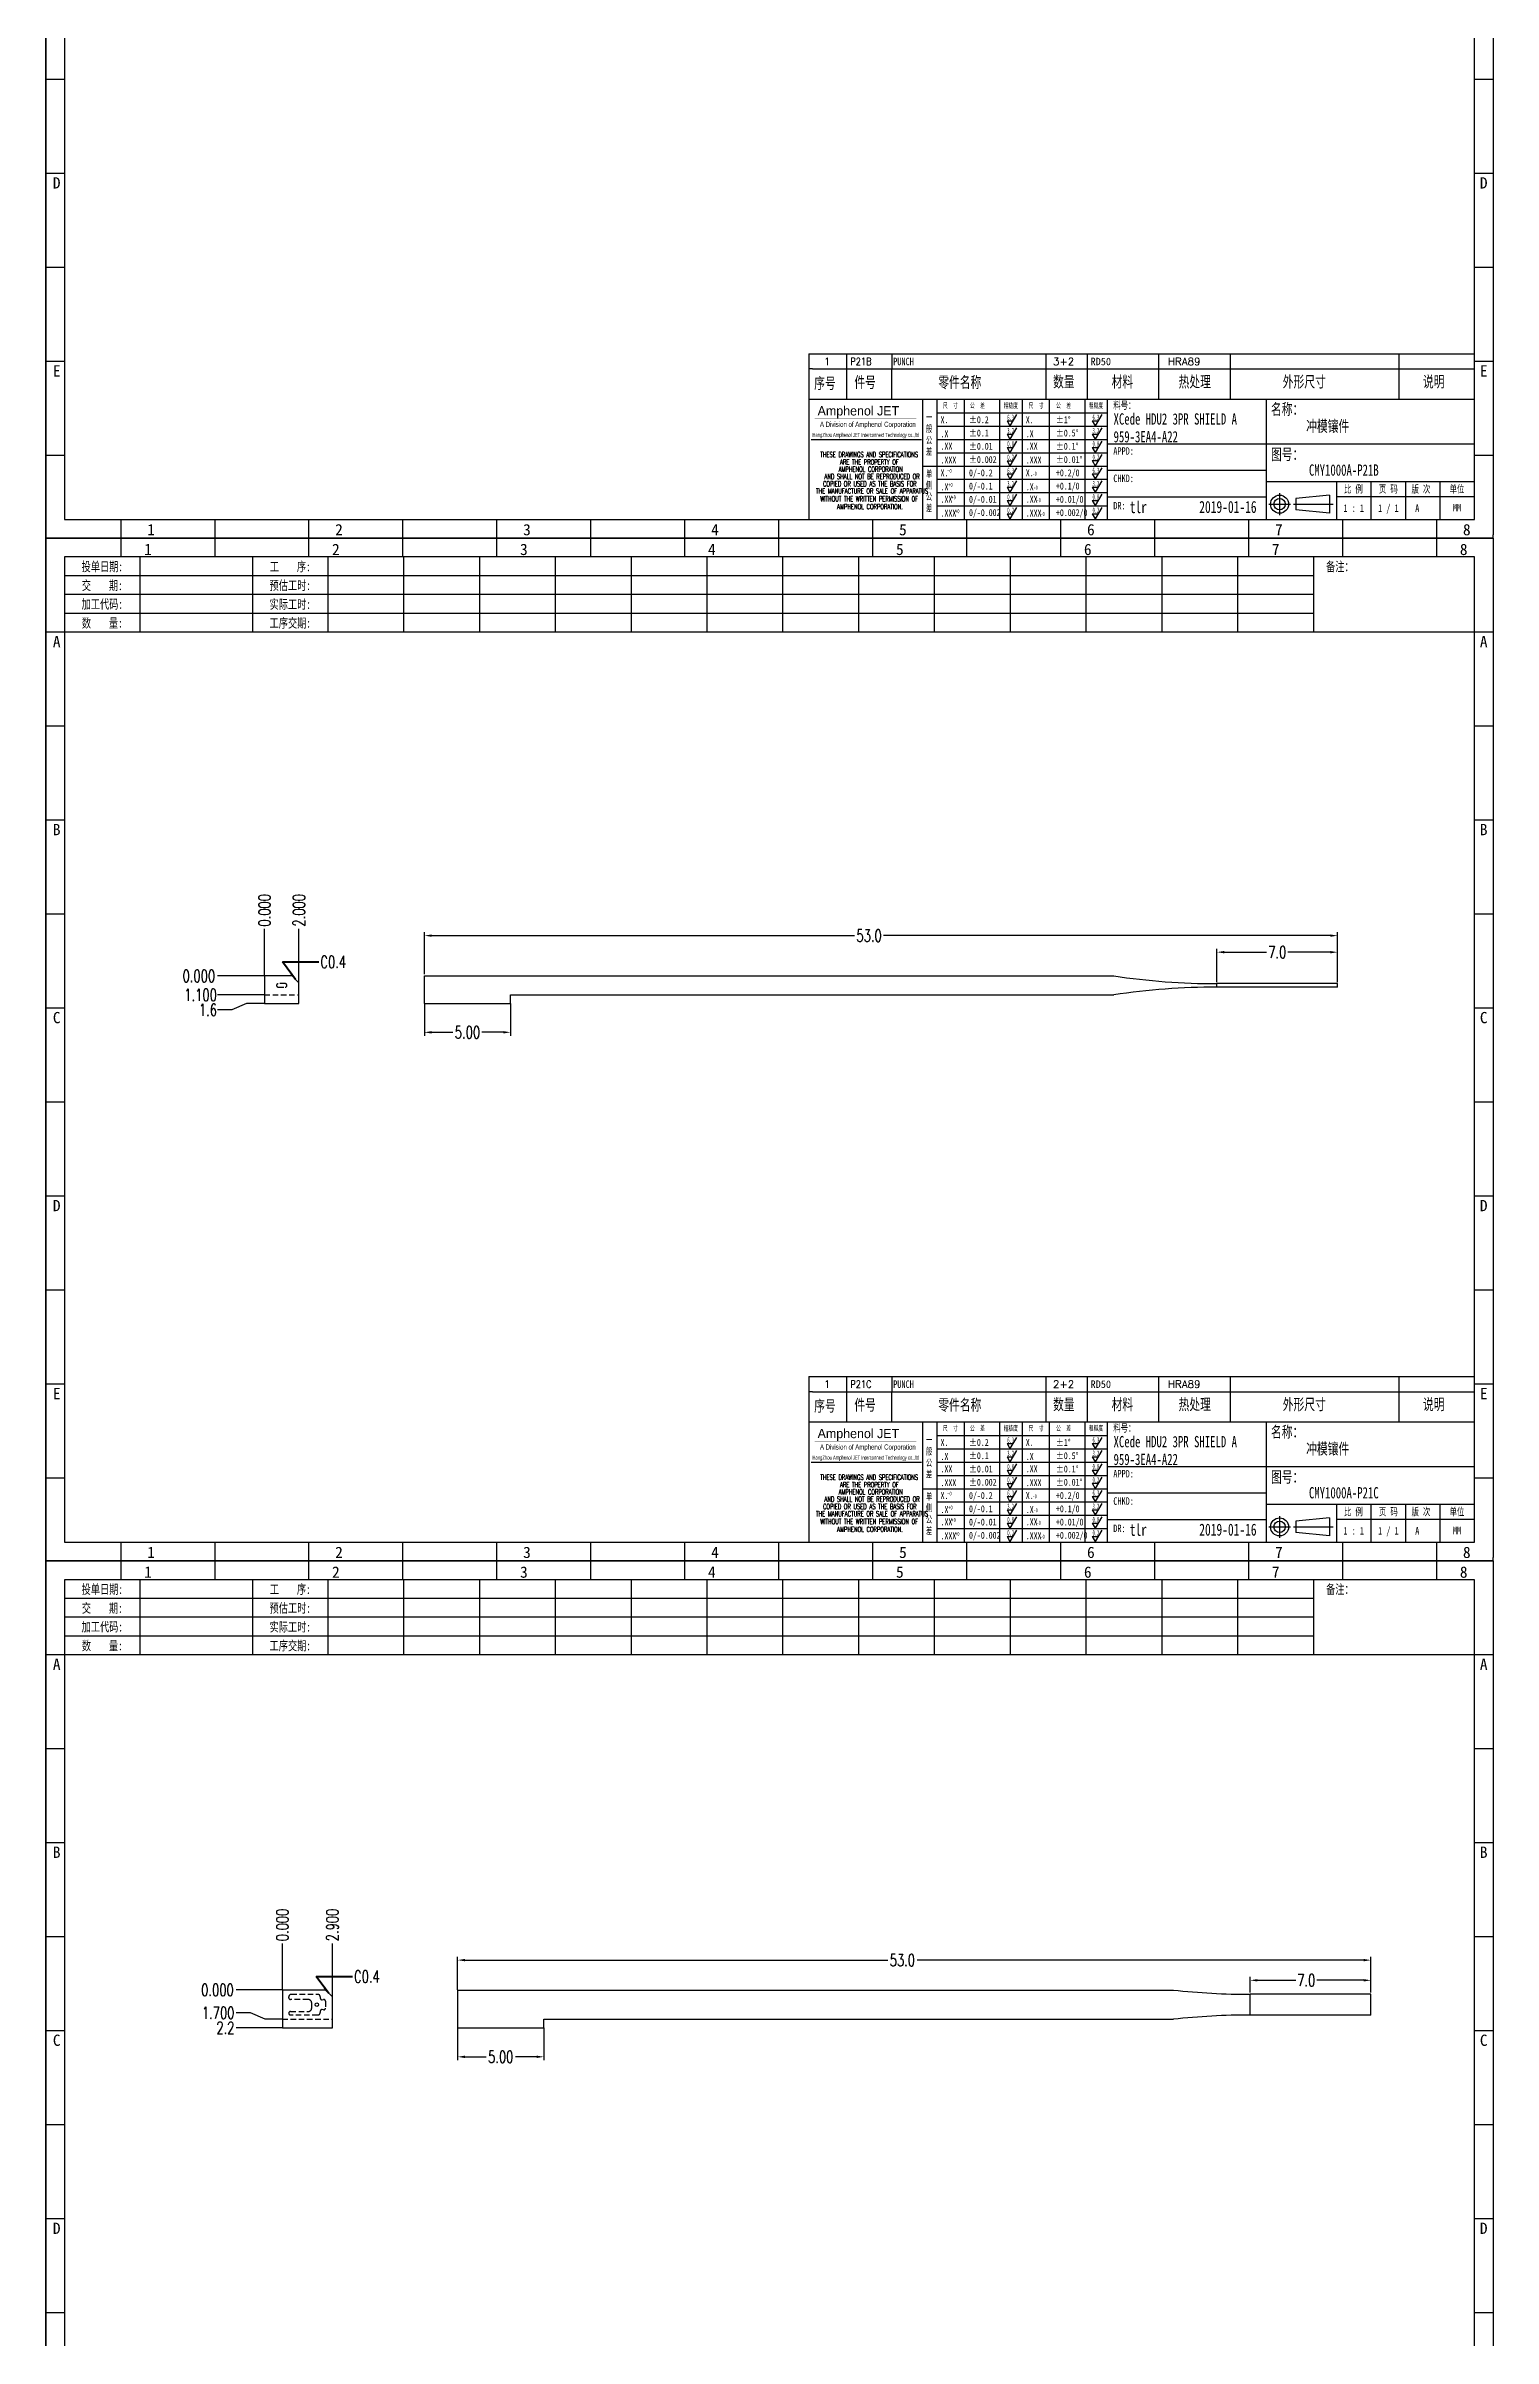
# Model space of a CAD drawing. Header units: millimetres. Extents: x -2852 to 5627, y -2271 to 1849.
# Drawn here: x -2726 to -2642, y -53.3 to 79.7 of the extents above; entities that cross this region are included whole.
import ezdxf
from ezdxf.enums import TextEntityAlignment as Align

# ---------------------------------------------------------------- set-up
doc = ezdxf.new("R2010")
doc.units = ezdxf.units.MM
doc.header["$PDSIZE"] = 3
doc.linetypes.add('DASHED2', pattern=[9.525, 6.35, -3.175])
for name, color, linetype in [('1', 7, 'Continuous'), ('11', 4, 'DASHED2'), ('41', 1, 'Continuous'), ('PUNCH', 1, 'Continuous')]:
    doc.layers.add(name, color=color, linetype=linetype)
doc.styles.add('CH', font='仿宋_GB2312_0.ttf')
doc.styles.add('jet02', font='simplex.shx', dxfattribs={"width": 0.7})
doc.styles.add('SIMPLEX', font='SIMPLEX')
doc.styles.get("Standard").update_dxf_attribs({"font": '仿宋_GB2312_0.ttf', "width": 0.7})
doc.styles.add('TEXTSTYLE_1', font='TRIUMB.TTF')
doc.styles.add('TEXTSTYLE_2', font='TRIUM.TTF')
doc.styles.add('tk', font='', dxfattribs={"width": 0.7})
doc.styles.add('tk 2', font='仿宋_GB2312_0.ttf', dxfattribs={"width": 0.65})
doc.styles.add('tk 4', font='simplex.shx', dxfattribs={"width": 0.65, "bigfont": 'bigfont.shx'})
doc.styles.get('tk').set_extended_font_data('NSimSun')
doc.dimstyles.new('jet02', dxfattribs={"dimtxt": 3.5, "dimasz": 2.1, "dimexe": 1, "dimexo": 0, "dimgap": 0.5, "dimtad": 0, "dimtoh": 1, "dimdec": 3, "dimzin": 9, "dimdsep": 46, "dimtxsty": 'jet02', "dimcen": 0, "dimclrt": 256, "dimazin": 2, "dimtfac": 1, "dimtdec": 3, "dimtofl": 0, "dimtmove": 0, "dimatfit": 1, "dimfxl": 0, "dimarcsym": 0})

# ---------------------------------------------------------------- blocks, each defined once
blk = doc.blocks.new('*D55')
at = {"layer": '41', "ltscale": 0.05}
for p, q in [((-1788.79, -2428.31), (-1788.79, -2430.18)), ((-1783.79, -2428.31), (-1783.79, -2430.18)), ((-1788.37, -2429.98), (-1787.14, -2429.98)), ((-1784.21, -2429.98), (-1785.45, -2429.98))]:
    blk.add_line(p, q, dxfattribs=at)
for points in [[(-1788.37, -2429.91), (-1788.37, -2430.05), (-1788.79, -2429.98)], [(-1784.21, -2429.91), (-1784.21, -2430.05), (-1783.79, -2429.98)]]:
    blk.add_solid(points, dxfattribs=at)
at = {"layer": 'Defpoints', "color": 0, "ltscale": 0.05}
for p in [(-1788.79, -2428.31), (-1783.79, -2428.31), (-1788.79, -2429.98)]:
    blk.add_point(p, dxfattribs=at)
at = {"layer": '41', "ltscale": 0.05, "insert": (-1786.29, -2429.98), "char_height": 0.7, "attachment_point": 5, "style": 'jet02'}
blk.add_mtext('5.00', dxfattribs=at)
blk = doc.blocks.new('*D56')
at = {"layer": '41', "ltscale": 0.05}
for p, q in [((-1788.79, -2426.61), (-1788.79, -2424.17)), ((-1788.37, -2424.37), (-1763.83, -2424.37)), ((-1736.21, -2424.37), (-1762.14, -2424.37)), ((-1735.79, -2426.95), (-1735.79, -2424.17))]:
    blk.add_line(p, q, dxfattribs=at)
for points in [[(-1788.37, -2424.3), (-1788.37, -2424.44), (-1788.79, -2424.37)], [(-1736.21, -2424.3), (-1736.21, -2424.44), (-1735.79, -2424.37)]]:
    blk.add_solid(points, dxfattribs=at)
at = {"layer": 'Defpoints', "color": 0, "ltscale": 0.05}
for p in [(-1735.79, -2424.37), (-1788.79, -2426.61), (-1735.79, -2426.95)]:
    blk.add_point(p, dxfattribs=at)
at = {"layer": '41', "ltscale": 0.05, "insert": (-1762.98, -2424.37), "char_height": 0.7, "attachment_point": 5, "style": 'jet02'}
blk.add_mtext('53.0', dxfattribs=at)
blk = doc.blocks.new('*D57')
at = {"layer": '41', "ltscale": 0.05}
for p, q in [((-1742.79, -2427.06), (-1742.79, -2425.13)), ((-1742.37, -2425.33), (-1739.91, -2425.33)), ((-1736.21, -2425.33), (-1738.68, -2425.33)), ((-1735.79, -2427.06), (-1735.79, -2425.13))]:
    blk.add_line(p, q, dxfattribs=at)
for points in [[(-1742.37, -2425.26), (-1742.37, -2425.4), (-1742.79, -2425.33)], [(-1736.21, -2425.26), (-1736.21, -2425.4), (-1735.79, -2425.33)]]:
    blk.add_solid(points, dxfattribs=at)
at = {"layer": 'Defpoints', "color": 0, "ltscale": 0.05}
for p in [(-1742.79, -2425.33), (-1742.79, -2427.06), (-1735.79, -2427.06)]:
    blk.add_point(p, dxfattribs=at)
at = {"layer": '41', "ltscale": 0.05, "insert": (-1739.29, -2425.33), "char_height": 0.7, "attachment_point": 5, "style": 'jet02'}
blk.add_mtext('7.0', dxfattribs=at)
blk = doc.blocks.new('*D58')
at = {"layer": '41', "ltscale": 0.05}
for p, q in [((-1786.86, -2487.75), (-1786.86, -2489.63)), ((-1781.86, -2487.75), (-1781.86, -2489.63)), ((-1786.44, -2489.43), (-1785.2, -2489.43)), ((-1782.28, -2489.43), (-1783.51, -2489.43))]:
    blk.add_line(p, q, dxfattribs=at)
for points in [[(-1786.44, -2489.36), (-1786.44, -2489.5), (-1786.86, -2489.43)], [(-1782.28, -2489.36), (-1782.28, -2489.5), (-1781.86, -2489.43)]]:
    blk.add_solid(points, dxfattribs=at)
at = {"layer": 'Defpoints', "color": 0, "ltscale": 0.05}
for p in [(-1786.86, -2487.75), (-1781.86, -2487.75), (-1786.86, -2489.43)]:
    blk.add_point(p, dxfattribs=at)
at = {"layer": '41', "ltscale": 0.05, "insert": (-1784.36, -2489.43), "char_height": 0.7, "attachment_point": 5, "style": 'jet02'}
blk.add_mtext('5.00', dxfattribs=at)
blk = doc.blocks.new('*D59')
at = {"layer": '41', "ltscale": 0.05}
for p, q in [((-1786.86, -2485.55), (-1786.86, -2483.62)), ((-1786.44, -2483.82), (-1761.89, -2483.82)), ((-1734.28, -2483.82), (-1760.2, -2483.82)), ((-1733.86, -2485.6), (-1733.86, -2483.62))]:
    blk.add_line(p, q, dxfattribs=at)
for points in [[(-1786.44, -2483.75), (-1786.44, -2483.89), (-1786.86, -2483.82)], [(-1734.28, -2483.75), (-1734.28, -2483.89), (-1733.86, -2483.82)]]:
    blk.add_solid(points, dxfattribs=at)
at = {"layer": 'Defpoints', "color": 0, "ltscale": 0.05}
for p in [(-1733.86, -2483.82), (-1786.86, -2485.55), (-1733.86, -2485.6)]:
    blk.add_point(p, dxfattribs=at)
at = {"layer": '41', "ltscale": 0.05, "insert": (-1761.05, -2483.82), "char_height": 0.7, "attachment_point": 5, "style": 'jet02'}
blk.add_mtext('53.0', dxfattribs=at)
blk = doc.blocks.new('*D60')
at = {"layer": '41', "ltscale": 0.05}
for p, q in [((-1740.86, -2485.7), (-1740.86, -2484.79)), ((-1733.86, -2485.7), (-1733.86, -2484.79)), ((-1740.44, -2484.99), (-1738.22, -2484.99)), ((-1734.28, -2484.99), (-1736.99, -2484.99))]:
    blk.add_line(p, q, dxfattribs=at)
for points in [[(-1740.44, -2484.92), (-1740.44, -2485.06), (-1740.86, -2484.99)], [(-1734.28, -2484.92), (-1734.28, -2485.06), (-1733.86, -2484.99)]]:
    blk.add_solid(points, dxfattribs=at)
at = {"layer": 'Defpoints', "color": 0, "ltscale": 0.05}
for p in [(-1740.86, -2484.99), (-1740.86, -2485.7), (-1733.86, -2485.7)]:
    blk.add_point(p, dxfattribs=at)
at = {"layer": '41', "ltscale": 0.05, "insert": (-1737.61, -2484.99), "char_height": 0.7, "attachment_point": 5, "style": 'jet02'}
blk.add_mtext('7.0', dxfattribs=at)
blk = doc.blocks.new('A3-N')
at = {"layer": '1', "color": 1}
for p, q in [((0, 0), (0, 296.73)), ((0, 296.73), (420, 296.73)), ((21.82, 291.27), (21.82, 296.73)), ((49.09, 291.27), (49.09, 296.73)), ((76.36, 291.27), (76.36, 296.73)), ((103.64, 291.27), (103.64, 296.73)), ((103.64, 291.27), (103.64, 296.73)), ((103.64, 291.27), (103.64, 296.73)), ((130.91, 291.27), (130.91, 296.73)), ((158.18, 291.27), (158.18, 296.73)), ((185.45, 291.27), (185.45, 296.73)), ((212.73, 291.27), (212.73, 296.73)), ((240, 291.27), (240, 296.73)), ((267.27, 291.27), (267.27, 296.73)), ((294.55, 291.27), (294.55, 296.73)), ((321.82, 291.27), (321.82, 296.73)), ((349.09, 291.27), (349.09, 296.73)), ((376.36, 291.27), (376.36, 296.73)), ((403.64, 291.27), (403.64, 296.73)), ((420, 296.73), (420, 1)), ((5.45, 269.45), (0, 269.45)), ((420, 269.45), (414.55, 269.45)), ((5.45, 242.18), (0, 242.18)), ((420, 242.18), (414.55, 242.18)), ((5.45, 214.91), (0, 214.91)), ((420, 214.91), (414.55, 214.91)), ((5.45, 187.64), (0, 187.64)), ((420, 187.64), (414.55, 187.64)), ((5.45, 160.36), (0, 160.36)), ((420, 160.36), (414.55, 160.36)), ((5.45, 133.09), (0, 133.09)), ((420, 133.09), (414.55, 133.09)), ((5.45, 105.82), (0, 105.82)), ((420, 105.82), (414.55, 105.82)), ((5.45, 78.55), (0, 78.55)), ((420, 78.55), (414.55, 78.55)), ((5.45, 51.27), (0, 51.27)), ((222.45, 49.09), (221.45, 49.09)), ((221.45, 49.09), (221.45, 40.36)), ((222.45, 49.09), (414.55, 49.09)), ((232.36, 49.09), (232.36, 40.36)), ((245.45, 49.09), (245.45, 40.36)), ((290.18, 49.09), (290.18, 40.36)), ((302.18, 49.09), (302.18, 40.36)), ((322.91, 49.09), (322.91, 40.36)), ((343.64, 49.09), (343.64, 40.36)), ((392.73, 40.36), (392.73, 49.09)), ((420, 51.27), (414.55, 51.27)), ((258.55, 40.36), (258.55, 5.44)), ((266.45, 40.36), (266.45, 5.44)), ((276.78, 40.36), (276.78, 5.45)), ((291.18, 40.36), (291.18, 5.45)), ((301.51, 40.37), (301.51, 5.46)), ((308.01, 40.36), (308.01, 5.45)), ((354.09, 40.36), (354.09, 5.45)), ((308.01, 32.39), (258.55, 32.39)), ((308.01, 28.54), (258.55, 28.54)), ((414.55, 27.27), (308.01, 27.27)), ((5.45, 24), (0, 24)), ((308.01, 24.69), (258.55, 24.69)), ((420, 24), (414.55, 24)), ((308.01, 16.99), (258.55, 16.99)), ((354.09, 19.63), (308.01, 19.63)), ((414.55, 16.36), (354.09, 16.36)), ((374.55, 16.36), (374.55, 5.45)), ((384.55, 16.36), (384.55, 5.45)), ((394.55, 16.36), (394.55, 5.45)), ((404.55, 16.36), (404.55, 5.45)), ((308.01, 13.14), (258.55, 13.14)), ((308.01, 9.29), (258.55, 9.29)), ((308.01, 11.99), (354.09, 11.99)), ((372.51, 12.49), (362.69, 11.5)), ((362.69, 11.5), (362.69, 8.23)), ((372.51, 7.25), (362.69, 8.23)), ((372.51, 12.49), (372.51, 7.25)), ((414.55, 12), (374.55, 12)), ((1, 0), (0, 0)), ((420, 0), (1, 0)), ((21.82, 0), (21.82, 5.45)), ((49.09, 0), (49.09, 5.45)), ((76.36, 0), (76.36, 5.45)), ((103.64, 0), (103.64, 5.45)), ((130.91, 0), (130.91, 5.45)), ((158.18, 0), (158.18, 5.45)), ((185.45, 0), (185.45, 5.45)), ((212.73, 0), (212.73, 5.45)), ((240, 0), (240, 5.45)), ((267.27, 0), (267.27, 5.45)), ((294.55, 0), (294.55, 5.45)), ((321.82, 0), (321.82, 5.45)), ((349.09, 0), (349.09, 5.45)), ((376.36, 0), (376.36, 5.45)), ((403.64, 0), (403.64, 5.45)), ((420, 0), (420, 1))]:
    blk.add_line(p, q, dxfattribs=at)
at = {"layer": '1'}
for p, q in [((414.55, 278.18), (414.55, 284.73)), ((221.45, 40.36), (221.45, 5.45)), ((221.45, 40.36), (414.55, 40.36)), ((221.45, 40.36), (414.55, 40.36)), ((254.41, 40.36), (254.41, 5.45)), ((283.28, 40.36), (283.28, 5.45)), ((308.01, 36.24), (258.55, 36.24)), ((222.08, 28.67), (254.12, 28.67)), ((308.01, 20.84), (254.41, 20.84))]:
    blk.add_line(p, q, dxfattribs=at)
at = {"layer": '1', "color": 1, "ltscale": 0.05}
for p, q in [((278.93, 34.04), (279.79, 32.56)), ((278.93, 34.04), (280.65, 34.04)), ((281.68, 35.84), (279.79, 32.56)), ((303.66, 34.05), (304.52, 32.56)), ((303.66, 34.05), (305.38, 34.05)), ((306.41, 35.84), (304.52, 32.56)), ((278.93, 30.19), (279.79, 28.71)), ((278.93, 30.19), (280.65, 30.19)), ((281.68, 31.99), (279.79, 28.71)), ((281.68, 28.14), (279.79, 24.86)), ((303.66, 30.2), (305.38, 30.2)), ((303.66, 30.2), (304.52, 28.71)), ((306.41, 31.99), (304.52, 28.71)), ((306.41, 28.14), (304.52, 24.86)), ((278.93, 26.34), (279.79, 24.86)), ((278.93, 26.34), (280.65, 26.34)), ((278.93, 22.49), (280.65, 22.49)), ((278.93, 22.49), (279.79, 21.01)), ((281.68, 24.29), (279.79, 21.01)), ((281.68, 20.45), (279.79, 17.17)), ((303.66, 26.35), (304.52, 24.86)), ((303.66, 26.35), (305.38, 26.35)), ((303.66, 22.5), (305.38, 22.5)), ((303.66, 22.5), (304.52, 21.01)), ((306.41, 24.29), (304.52, 21.01)), ((306.41, 20.46), (304.52, 17.18)), ((278.93, 18.66), (279.79, 17.17)), ((278.93, 18.66), (280.65, 18.66)), ((278.93, 14.81), (280.65, 14.81)), ((278.93, 14.81), (279.79, 13.32)), ((281.68, 16.6), (279.79, 13.32)), ((303.66, 18.66), (304.52, 17.18)), ((303.66, 18.66), (305.38, 18.66)), ((303.66, 14.81), (305.38, 14.81)), ((303.66, 14.81), (304.52, 13.33)), ((306.41, 16.61), (304.52, 13.33)), ((278.93, 10.96), (279.79, 9.47)), ((278.93, 10.96), (280.65, 10.96)), ((278.93, 7.11), (279.79, 5.62)), ((278.93, 7.11), (280.65, 7.11)), ((281.68, 12.75), (279.79, 9.47)), ((281.68, 8.9), (279.79, 5.62)), ((303.66, 10.96), (304.52, 9.48)), ((303.66, 10.96), (305.38, 10.96)), ((303.66, 7.11), (305.38, 7.11)), ((303.66, 7.11), (304.52, 5.63)), ((306.41, 12.76), (304.52, 9.48)), ((306.41, 8.91), (304.52, 5.63))]:
    blk.add_line(p, q, dxfattribs=at)
at = {"layer": '1', "color": 1, "ltscale": 0.1}
for p, q in [((354.86, 9.87), (361.17, 9.87)), ((358.01, 13.02), (358.01, 6.71)), ((362.03, 9.87), (373.54, 9.87))]:
    blk.add_line(p, q, dxfattribs=at)
at = {"layer": '1'}
blk.add_lwpolyline([(221.45, 5.45), (414.55, 5.45), (414.55, 291.27), (5.45, 291.27), (5.45, 5.45), (414.55, 5.45)], dxfattribs=at)
at = {"layer": '1', "color": 7, "linetype": 'Continuous', "const_width": 0.123}
blk.add_lwpolyline([(223.11, 34.74), (252.6, 34.76)], dxfattribs=at)
at = {"layer": '1', "color": 1}
for radius in [2.62, 1.64]:
    blk.add_circle((358.01, 9.87), radius, dxfattribs=at)
at = {"layer": '41'}
for p, q in [((27.27, 291.27), (27.27, 269.45)), ((60, 291.27), (60, 269.45)), ((81.82, 291.27), (81.82, 269.45)), ((103.82, 291.27), (103.82, 269.45)), ((125.82, 291.27), (125.82, 269.45)), ((147.82, 291.27), (147.82, 269.45)), ((169.82, 291.27), (169.82, 269.45)), ((191.82, 291.27), (191.82, 269.45)), ((213.82, 291.27), (213.82, 269.45)), ((235.82, 291.27), (235.82, 269.45)), ((257.82, 291.27), (257.82, 269.45)), ((279.82, 291.27), (279.82, 269.45)), ((301.82, 291.27), (301.82, 269.45)), ((323.82, 291.27), (323.82, 269.45)), ((345.82, 291.27), (345.82, 269.45)), ((367.82, 291.27), (367.82, 269.45)), ((367.82, 285.82), (5.45, 285.82)), ((367.82, 280.36), (5.45, 280.36)), ((367.82, 274.91), (5.45, 274.91)), ((414.55, 269.45), (5.45, 269.45))]:
    blk.add_line(p, q, dxfattribs=at)
at = {"layer": '1', "color": 1}
for s, p in [('1', (29.64, 295.11)), ('2', (84.18, 295.11)), ('3', (138.73, 295.11)), ('4', (193.27, 295.11)), ('5', (247.82, 295.11)), ('6', (302.36, 295.11)), ('7', (356.91, 295.11)), ('8', (411.45, 295.11)), ('1', (30.53, 4.11)), ('2', (85.08, 4.11)), ('3', (139.62, 4.11)), ('4', (194.17, 4.11)), ('5', (248.72, 4.11)), ('6', (303.26, 4.11)), ('7', (357.81, 4.11)), ('8', (412.35, 4.11))]:
    blk.add_text(s, height=3.27, dxfattribs=at).set_placement(p, align=Align.TOP_CENTER)
at = {"layer": '1', "style": 'tk', "width": 0.7}
for s, p in [('投单日期:', (16.36, 288.55)), ('工    序:', (70.91, 288.55)), ('备注：', (375.51, 288.55)), ('交    期:', (16.36, 283.09)), ('预估工时:', (70.91, 283.09)), ('实际工时:', (70.91, 277.64)), ('加工代码:', (16.36, 277.64)), ('数    量:', (16.36, 272.18)), ('工序交期:', (70.91, 272.18))]:
    blk.add_text(s, height=2.727, dxfattribs=at).set_placement(p, align=Align.MIDDLE)
at = {"layer": '1', "color": 1}
for s, p in [('A', (2.04, 268.36)), ('B', (2.04, 213.82)), ('C', (2.04, 159.27)), ('D', (2.04, 104.73)), ('E', (2.04, 50.18))]:
    blk.add_text(s, height=3.27, dxfattribs=at).set_placement(p, align=Align.TOP_LEFT)
for s, p in [('A', (418.37, 268.36)), ('B', (418.37, 213.82)), ('C', (418.37, 159.27)), ('D', (418.37, 104.73)), ('E', (418.37, 50.18))]:
    blk.add_text(s, height=3.27, dxfattribs=at).set_placement(p, align=Align.TOP_RIGHT)
at = {"layer": '1', "color": 1, "style": 'tk 2', "width": 0.7}
for s, height, p in [('序号', 3.273, (222.96, 43.34)), ('件号', 3.273, (234.62, 43.61)), ('零件名称', 3.273, (258.97, 43.61)), ('数量', 3.273, (292.3, 43.78)), ('材料', 3.273, (309.27, 43.78)), ('热处理', 3.273, (328.71, 43.78)), ('外形尺寸', 3.273, (358.94, 43.78)), ('说明', 3.273, (399.61, 43.78)), ('料号：', 2.182, (309.77, 37.46)), ('名称：', 3.273, (355.52, 35.79)), ('图号：', 3.273, (355.52, 22.7)), ('比 例', 2.182, (376.69, 13.18)), ('页 码', 2.182, (386.85, 13.18)), ('版 次', 2.182, (396.31, 13.18)), ('单位', 2.182, (407.35, 13.18))]:
    blk.add_text(s, height=height, dxfattribs=at).set_placement(p)
at = {"layer": '1', "color": 7, "linetype": 'Continuous', "style": 'TEXTSTYLE_1'}
blk.add_text('Amphenol JET', height=2.7, dxfattribs=at).set_placement((223.96, 35.61))
at = {"layer": '1', "color": 7, "linetype": 'Continuous'}
for s, height, style, width, p in [('A Division of Amphenol Corporation', 1.5, 'TEXTSTYLE_2', 0.7, (224.64, 32.29)), ('HangZhou Amphenol JET Interconnect Technology co.,ltd ', 1.2, 'TEXTSTYLE_2', 0.6, (222.47, 29.36)), ('THESE DRAWINGS AND SPECIFICATIONS', 1.5, 'tk 4', 0.6, (224.73, 23.52)), ('AMPHENOL CORPORATION', 1.5, 'tk 4', 0.6, (230.04, 19.27)), ('ARE THE PROPERTY OF', 1.5, 'tk 4', 0.6, (230.45, 21.35)), ('THE MANUFACTURE OR SALE OF APPARATUS', 1.5, 'tk 4', 0.6, (223.5, 12.92)), ('COPIED OR USED AS THE BASIS FOR', 1.5, 'tk 4', 0.6, (225.54, 15.02)), ('AND SHALL NOT BE REPRODUCED OR', 1.5, 'tk 4', 0.6, (225.95, 17.17)), ('WITHOUT THE WRITTEN PERMISSION OF', 1.5, 'tk 4', 0.6, (224.73, 10.67)), ('AMPHENOL CORPORATION.', 1.5, 'tk 4', 0.6, (229.63, 8.4))]:
    blk.add_text(s, height=height, dxfattribs=dict(at, style=style, width=width)).set_placement(p)
at = {"layer": '1', "color": 1, "style": 'tk 2', "width": 0.7}
for s, p in [('X.', (259.64, 34.37)), ('%%P0.2', (267.9, 34.37)), ('X.', (284.37, 34.37)), ('%%P1%%D', (293.12, 34.37)), ('.X', (259.64, 30.28)), ('.XX', (259.64, 26.71)), ('%%P0.1', (267.9, 30.52)), ('%%P0.01', (267.9, 26.67)), ('.X', (284.37, 30.28)), ('.XX', (284.37, 26.71)), ('%%P0.5%%D', (293.12, 30.52)), ('%%P0.1%%D', (293.12, 26.67)), ('X.', (259.64, 18.97)), ('.XXX', (259.64, 22.68)), ('0/-0.2', (267.9, 18.97)), ('%%P0.002', (267.9, 22.82)), ('X.', (284.37, 18.97)), ('.XXX', (284.37, 22.68)), ('+0.2/0', (293.12, 18.97)), ('%%P0.01%%D', (293.12, 22.82)), ('.X', (259.64, 14.88)), ('0/-0.1', (267.9, 15.12)), ('.X', (284.37, 14.88)), ('+0.1/0', (293.12, 15.12)), ('.XX', (259.64, 11.31)), ('.XXX', (259.64, 7.28)), ('0/-0.01', (267.9, 11.27)), ('0/-0.002', (267.9, 7.42)), ('.XX', (284.37, 11.31)), ('.XXX', (284.37, 7.28)), ('+0.01/0', (293.12, 11.27)), ('+0.002/0', (293.12, 7.42))]:
    blk.add_text(s, height=2, dxfattribs=at).set_placement(p, align=Align.MIDDLE_LEFT)
at = {"layer": '1', "color": 1, "ltscale": 0.05, "style": 'tk 2', "width": 0.5}
for s, p in [('6.3', (279.01, 34.26)), ('6.3', (303.74, 34.27)), ('3.2', (279.01, 30.41)), ('0.8', (279.01, 26.56)), ('3.2', (303.74, 30.42)), ('0.8', (303.74, 26.57)), ('0.2', (279.01, 22.71)), ('6.3', (279.01, 18.87)), ('0.2', (303.74, 22.72)), ('6.3', (303.74, 18.88)), ('3.2', (279.01, 15.02)), ('3.2', (303.74, 15.03)), ('0.8', (279.01, 11.17)), ('0.2', (279.01, 7.32)), ('0.8', (303.74, 11.18)), ('0.2', (303.74, 7.33))]:
    blk.add_text(s, height=1.6, dxfattribs=at).set_placement(p)
at = {"layer": '1', "style": 'tk 2', "width": 0.7}
for s, p in [('APPD:', (309.77, 24.21)), ('CHKD:', (309.77, 16.27)), ('DR:', (309.77, 8.35))]:
    blk.add_text(s, height=2.182, dxfattribs=at).set_placement(p)
at = {"layer": '1', "color": 7, "style": 'tk 2', "width": 0.7}
blk.add_text('MM', height=2.182, dxfattribs=at).set_placement((408.31, 7.75))
at = {"layer": '1', "ltscale": 0.05, "char_height": 2, "width": 2.5195, "attachment_point": 1, "style": 'tk 2'}
for s, insert in [('一般公差', (255.39, 36.11)), ('单侧公差', (255.39, 19.71))]:
    blk.add_mtext(s, dxfattribs=dict(at, insert=insert))
at = {"layer": '1', "color": 1, "ltscale": 0.05, "char_height": 1.5, "width": 6.3627, "attachment_point": 1, "style": 'tk 2'}
for s, insert in [('尺  寸', (260.31, 39.25)), ('公  差', (268.17, 39.25)), ('粗糙度', (277.98, 39.25)), ('尺  寸', (285.2, 39.25)), ('公  差', (293.18, 39.25)), ('粗糙度', (302.71, 39.26))]:
    blk.add_mtext(s, dxfattribs=dict(at, insert=insert))
at = {"layer": '1', "color": 1, "ltscale": 0.05, "char_height": 1.2, "width": 5.1396, "attachment_point": 1, "line_spacing_factor": 0.8, "style": 'tk 2'}
for s, insert in [('+0', (261.58, 20.13)), ('+0', (261.88, 16.09)), ('-0', (286.31, 19.33)), ('-0', (286.61, 15.29)), ('+0', (262.79, 12.45)), ('+0', (263.87, 8.44)), ('-0', (287.51, 11.65)), ('-0', (288.59, 7.64))]:
    blk.add_mtext(s, dxfattribs=dict(at, insert=insert))
at = {"layer": '1', "style": 'tk 2', "width": 0.7}
for tag, p in [('PATR-NO1', (309.84, 32.96)), ('TITLE', (365.74, 30.9)), ('PATR-NO2', (309.84, 27.81)), ('DWG-NO:', (366.54, 18.14))]:
    blk.add_attdef(tag, p, '', height=3.27, dxfattribs=at)
at = {"layer": '1', "color": 1, "style": 'tk 2', "width": 0.7}
for tag, p in [('DRAW', (314.55, 7.27)), ('DATE', (334.72, 7.32))]:
    blk.add_attdef(tag, p, '', height=3.49, dxfattribs=at)
at = {"layer": '1', "style": 'tk 2', "width": 0.7}
for tag, p in [('SCALE', (376.55, 8.73)), ('SHEET', (386.6, 8.72)), ('REV', (397.38, 8.73))]:
    blk.add_attdef(tag, text='', height=2.18, dxfattribs=at).set_placement(p, align=Align.MIDDLE_LEFT)
blk = doc.blocks.new('FB3')
at = {"layer": '1', "color": 1}
for p, q in [((0, 4.36), (193.09, 4.36)), ((0, 4.36), (0, 0)), ((10.91, 4.36), (10.91, 0)), ((24, 4.36), (24, 0)), ((68.73, 4.36), (68.73, 0)), ((80.73, 4.36), (80.73, 0)), ((101.45, 4.36), (101.45, 0)), ((122.18, 4.36), (122.18, 0)), ((171.27, 0), (171.27, 4.36))]:
    blk.add_line(p, q, dxfattribs=at)
at = {"layer": '1'}
for tag, style, p in [('ITEM', 'SIMPLEX', (4.36, 2.18)), ('PARTNO', 'SIMPLEX', (12, 2.18)), ('QTY', 'SIMPLEX', (74.18, 2.18)), ('MATL', 'CH', (81.72, 2.18)), ('FINISH', 'SIMPLEX', (104.17, 2.18)), ('SPEC', 'SIMPLEX', (130.91, 2.18)), ('REMARK', 'SIMPLEX', (174.06, 2.18))]:
    blk.add_attdef(tag, text='', height=2.18, dxfattribs=dict(at, style=style)).set_placement(p, align=Align.MIDDLE_LEFT)
at = {"layer": '1', "style": 'tk', "width": 0.7}
blk.add_attdef('DIE', text='', height=2.18, dxfattribs=at).set_placement((24.43, 2.18), align=Align.MIDDLE_LEFT)
blk = doc.blocks.new('*D742')
at = {"layer": '41', "ltscale": 0.05}
blk.add_line((-1798.07, -2426.71), (-1800.8, -2426.71), dxfattribs=at)
at = {"layer": 'Defpoints', "color": 0, "ltscale": 0.05}
for p in [(-1800.8, -2426.71), (-1798.07, -2426.71), (-1798.07, -2426.71)]:
    blk.add_point(p, dxfattribs=at)
at = {"layer": '41', "ltscale": 0.05, "insert": (-1801.88, -2426.71), "char_height": 0.7, "attachment_point": 5, "style": 'jet02'}
blk.add_mtext('0.000', dxfattribs=at)
blk = doc.blocks.new('*D743')
at = {"layer": '41', "ltscale": 0.05}
for p, q in [((-1799.96, -2428.68), (-1800.8, -2428.68)), ((-1799.12, -2428.31), (-1799.96, -2428.68)), ((-1798.07, -2428.31), (-1799.12, -2428.31))]:
    blk.add_line(p, q, dxfattribs=at)
at = {"layer": 'Defpoints', "color": 0, "ltscale": 0.05}
for p in [(-1798.07, -2426.71), (-1800.8, -2428.68), (-1798.07, -2428.31)]:
    blk.add_point(p, dxfattribs=at)
at = {"layer": '41', "ltscale": 0.05, "insert": (-1801.35, -2428.68), "char_height": 0.7, "attachment_point": 5, "style": 'jet02'}
blk.add_mtext('1.6', dxfattribs=at)
blk = doc.blocks.new('*D744')
at = {"layer": '41', "ltscale": 0.05}
blk.add_line((-1798.07, -2427.81), (-1800.8, -2427.81), dxfattribs=at)
at = {"layer": 'Defpoints', "color": 0, "ltscale": 0.05}
for p in [(-1798.07, -2426.71), (-1800.8, -2427.81), (-1798.07, -2427.81)]:
    blk.add_point(p, dxfattribs=at)
at = {"layer": '41', "ltscale": 0.05, "insert": (-1801.78, -2427.81), "char_height": 0.7, "attachment_point": 5, "style": 'jet02'}
blk.add_mtext('1.100', dxfattribs=at)
blk = doc.blocks.new('*D745')
at = {"layer": '41', "ltscale": 0.05}
blk.add_line((-1798.07, -2426.71), (-1798.07, -2423.98), dxfattribs=at)
at = {"layer": 'Defpoints', "color": 0, "ltscale": 0.05}
for p in [(-1798.07, -2423.98), (-1798.07, -2426.71), (-1798.07, -2426.71)]:
    blk.add_point(p, dxfattribs=at)
at = {"layer": '41', "ltscale": 0.05, "insert": (-1798.07, -2422.9), "char_height": 0.7, "attachment_point": 5, "rotation": 90, "style": 'jet02'}
blk.add_mtext('0.000', dxfattribs=at)
blk = doc.blocks.new('*D746')
at = {"layer": '41', "ltscale": 0.05}
blk.add_line((-1796.07, -2427.11), (-1796.07, -2423.98), dxfattribs=at)
at = {"layer": 'Defpoints', "color": 0, "ltscale": 0.05}
for p in [(-1796.07, -2423.98), (-1798.07, -2426.71), (-1796.07, -2427.11)]:
    blk.add_point(p, dxfattribs=at)
at = {"layer": '41', "ltscale": 0.05, "insert": (-1796.07, -2422.9), "char_height": 0.7, "attachment_point": 5, "rotation": 90, "style": 'jet02'}
blk.add_mtext('2.000', dxfattribs=at)
blk = doc.blocks.new('*D747')
at = {"layer": '41', "ltscale": 0.05}
blk.add_line((-1797.03, -2485.55), (-1799.72, -2485.55), dxfattribs=at)
at = {"layer": 'Defpoints', "color": 0, "ltscale": 0.05}
for p in [(-1799.72, -2485.55), (-1797.03, -2485.55), (-1797.03, -2485.55)]:
    blk.add_point(p, dxfattribs=at)
at = {"layer": '41', "ltscale": 0.05, "insert": (-1800.8, -2485.55), "char_height": 0.7, "attachment_point": 5, "style": 'jet02'}
blk.add_mtext('0.000', dxfattribs=at)
blk = doc.blocks.new('*D748')
at = {"layer": '41', "ltscale": 0.05}
blk.add_line((-1797.03, -2487.75), (-1799.72, -2487.75), dxfattribs=at)
at = {"layer": 'Defpoints', "color": 0, "ltscale": 0.05}
for p in [(-1797.03, -2485.55), (-1799.72, -2487.75), (-1797.03, -2487.75)]:
    blk.add_point(p, dxfattribs=at)
at = {"layer": '41', "ltscale": 0.05, "insert": (-1800.34, -2487.75), "char_height": 0.7, "attachment_point": 5, "style": 'jet02'}
blk.add_mtext('2.2', dxfattribs=at)
blk = doc.blocks.new('*D749')
at = {"layer": '41', "ltscale": 0.05}
for p, q in [((-1798.88, -2486.88), (-1799.72, -2486.88)), ((-1798.04, -2487.25), (-1798.88, -2486.88)), ((-1797.03, -2487.25), (-1798.04, -2487.25))]:
    blk.add_line(p, q, dxfattribs=at)
at = {"layer": 'Defpoints', "color": 0, "ltscale": 0.05}
for p in [(-1797.03, -2485.55), (-1799.72, -2486.88), (-1797.03, -2487.25)]:
    blk.add_point(p, dxfattribs=at)
at = {"layer": '41', "ltscale": 0.05, "insert": (-1800.76, -2486.88), "char_height": 0.7, "attachment_point": 5, "style": 'jet02'}
blk.add_mtext('1.700', dxfattribs=at)
blk = doc.blocks.new('*D750')
at = {"layer": '41', "ltscale": 0.05}
blk.add_line((-1797.03, -2485.55), (-1797.03, -2482.86), dxfattribs=at)
at = {"layer": 'Defpoints', "color": 0, "ltscale": 0.05}
for p in [(-1797.03, -2482.86), (-1797.03, -2485.55), (-1797.03, -2485.55)]:
    blk.add_point(p, dxfattribs=at)
at = {"layer": '41', "ltscale": 0.05, "insert": (-1797.03, -2481.78), "char_height": 0.7, "attachment_point": 5, "rotation": 90, "style": 'jet02'}
blk.add_mtext('0.000', dxfattribs=at)
blk = doc.blocks.new('*D751')
at = {"layer": '41', "ltscale": 0.05}
blk.add_line((-1794.13, -2485.95), (-1794.13, -2482.86), dxfattribs=at)
at = {"layer": 'Defpoints', "color": 0, "ltscale": 0.05}
for p in [(-1794.13, -2482.86), (-1797.03, -2485.55), (-1794.13, -2485.95)]:
    blk.add_point(p, dxfattribs=at)
at = {"layer": '41', "ltscale": 0.05, "insert": (-1794.13, -2481.78), "char_height": 0.7, "attachment_point": 5, "rotation": 90, "style": 'jet02'}
blk.add_mtext('2.900', dxfattribs=at)

msp = doc.modelspace()

# ---------------------------------------------------------------- linework, layer by layer
at = {"layer": '1', "ltscale": 0.05}
for p, q in [((-2725.969, 181.8062), (-2725.969, -199.5859)), ((-2704.0011, 25.7243), (-2663.9842, 25.7243)), ((-2704.0011, 24.1243), (-2704.0011, 25.7243)), ((-2658.0011, 25.0743), (-2658.0011, 25.2743)), ((-2651.0011, 25.2743), (-2658.0011, 25.2743)), ((-2651.0011, 25.0743), (-2651.0011, 25.2743)), ((-2704.0011, 24.1243), (-2699.0011, 24.1243)), ((-2699.0011, 24.6243), (-2663.9842, 24.6243)), ((-2699.0011, 24.1243), (-2699.0011, 24.6243)), ((-2651.0011, 25.0743), (-2658.0011, 25.0743)), ((-2702.0646, -33.1243), (-2660.5297, -33.1243)), ((-2702.0646, -35.3243), (-2702.0646, -33.1243)), ((-2656.0646, -34.5743), (-2656.0646, -33.3743)), ((-2649.0646, -33.3743), (-2656.0646, -33.3743)), ((-2649.0646, -34.5743), (-2656.0646, -34.5743)), ((-2649.0646, -34.5743), (-2649.0646, -33.3743)), ((-2702.0646, -35.3243), (-2697.0646, -35.3243)), ((-2697.0646, -34.8243), (-2660.5297, -34.8243)), ((-2697.0646, -35.3243), (-2697.0646, -34.8243))]:
    msp.add_line(p, q, dxfattribs=at)
for points in [[(-2711.677, 25.7243), (-2713.277, 25.7243), (-2713.277, 24.1243), (-2711.277, 24.1243), (-2711.277, 25.3243)], [(-2709.7405, -33.1243), (-2712.2405, -33.1243), (-2712.2405, -35.3243), (-2709.3405, -35.3243), (-2709.3405, -33.5243)]]:
    msp.add_lwpolyline(points, close=True, dxfattribs=at)
for centre, start, end in [((-2658.0011, 65.2743), 261.397555, 270), ((-2658.0011, -14.9257), 90, 98.602445), ((-2656.0646, 6.6257), 263.590796, 270), ((-2656.0646, -74.5743), 90, 96.409204)]:
    msp.add_arc(centre, 40, start, end, dxfattribs=at)
at = {"layer": '11', "color": 6, "ltscale": 0.05}
msp.add_lwpolyline([(-2712.477, 25.0743), (-2712.077, 25.0743, 1), (-2712.077, 25.2743), (-2712.477, 25.2743, 1)], format="xyb", close=True, dxfattribs=at)
at = {"layer": '11', "ltscale": 0.05}
for points in [[(-2713.277, 24.6243), (-2711.277, 24.6243)], [(-2712.2405, -34.8243), (-2709.3405, -34.8243)]]:
    msp.add_lwpolyline(points, dxfattribs=at)
msp.add_lwpolyline([(-2711.7705, -34.3743), (-2710.7405, -34.3743, 0.41421356), (-2710.5405, -34.1743), (-2710.5405, -33.8743, 0.41421356), (-2710.7405, -33.6743), (-2711.7705, -33.6743, -0.41421356), (-2711.8705, -33.5743), (-2711.8705, -33.5243, -0.41421356), (-2711.7205, -33.3743), (-2710.1905, -33.3743, -0.41421356), (-2710.0405, -33.5243), (-2710.0405, -33.5888, 0.46630766), (-2709.9231, -33.6873), (-2709.8578, -33.6758, -0.46630766), (-2709.7405, -33.7743), (-2709.7405, -34.1743, -0.46630766), (-2709.8578, -34.2727), (-2709.9231, -34.2612, 0.46630766), (-2710.0405, -34.3597), (-2710.0405, -34.4243, -0.41421356), (-2710.1905, -34.5743), (-2711.7705, -34.5743, -1)], format="xyb", close=True, dxfattribs=at)
at = {"layer": 'PUNCH', "ltscale": 0.05}
msp.add_circle((-2710.2405, -33.9743), 0.1, dxfattribs=at)

# ---------------------------------------------------------------- block references
at = {"layer": '1', "ltscale": 0.05, "xscale": 0.2000000000000455, "yscale": 0.2000000000000455, "zscale": 0.2000000000000455}
for p, values in [((-2725.969, 51.1237), {'DWG-NO:': 'CMY1000A-P21B', 'TITLE': '冲模镶件', 'REV': 'A', 'SHEET': '1 / 1', 'DRAW': 'tlr', 'DATE': '2019-01-16', 'PATR-NO1': 'XCede HDU2 3PR SHIELD A', 'PATR-NO2': '959-3EA4-A22', 'SCALE': '1 : 1'}), ((-2725.969, -8.2217), {'DWG-NO:': 'CMY1000A-P21C', 'TITLE': '冲模镶件', 'REV': 'A', 'SHEET': '1 / 1', 'DRAW': 'tlr', 'DATE': '2019-01-16', 'PATR-NO1': 'XCede HDU2 3PR SHIELD A', 'PATR-NO2': '959-3EA4-A22', 'SCALE': '1 : 1'}), ((-2725.969, -67.5672), {'DWG-NO:': 'CMY1000A-P21D', 'TITLE': '冲模镶件', 'REV': 'A', 'SHEET': '1 / 1', 'DRAW': 'tlr', 'DATE': '2019-01-16', 'PATR-NO1': 'XCede HDU2 3PR SHIELD A', 'PATR-NO2': '959-3EA4-A22', 'SCALE': '1 : 1'})]:
    msp.add_blockref('A3-N', p, dxfattribs=at).add_auto_attribs(values)
at = {"layer": '1', "ltscale": 0.05}
ref = msp.add_blockref('FB3', (-2681.6781, 60.9419), dxfattribs=dict(at, xscale=0.2000000000000455, yscale=0.2000000000000455, zscale=0.2000000000000455))
ref.add_attrib('PARTNO', 'P21B', dxfattribs={"height": 0.43636, "style": 'SIMPLEX', "width": 0.8}).set_placement((-2679.2781, 61.3783), align=Align.MIDDLE_LEFT)
ref.add_attrib('ITEM', '1', dxfattribs={"height": 0.4364, "style": 'SIMPLEX'}).set_placement((-2680.8053, 61.3783), align=Align.MIDDLE_LEFT)
ref.add_attrib('DIE', 'PUNCH', dxfattribs={"height": 0.43636, "style": 'tk', "width": 0.7}).set_placement((-2676.792, 61.3783), align=Align.MIDDLE_LEFT)
ref.add_attrib('QTY', '3+2', dxfattribs={"height": 0.43636, "style": 'SIMPLEX'}).set_placement((-2667.5181, 61.3783), align=Align.MIDDLE_LEFT)
ref.add_attrib('MATL', 'RD50', dxfattribs={"height": 0.43636, "style": 'CH'}).set_placement((-2665.3349, 61.3783), align=Align.MIDDLE_LEFT)
ref.add_attrib('FINISH', 'HRA89', dxfattribs={"height": 0.43636, "style": 'SIMPLEX'}).set_placement((-2660.8435, 61.3783), align=Align.MIDDLE_LEFT)
ref = msp.add_blockref('FB3', (-2681.6781, 1.5965), dxfattribs=dict(at, xscale=0.2000000000000455, yscale=0.2000000000000455, zscale=0.2000000000000455))
ref.add_attrib('PARTNO', 'P21C', dxfattribs={"height": 0.43636, "style": 'SIMPLEX', "width": 0.8}).set_placement((-2679.2781, 2.0328), align=Align.MIDDLE_LEFT)
ref.add_attrib('ITEM', '1', dxfattribs={"height": 0.4364, "style": 'SIMPLEX'}).set_placement((-2680.8053, 2.0328), align=Align.MIDDLE_LEFT)
ref.add_attrib('DIE', 'PUNCH', dxfattribs={"height": 0.43636, "style": 'tk', "width": 0.7}).set_placement((-2676.792, 2.0328), align=Align.MIDDLE_LEFT)
ref.add_attrib('QTY', '2+2', dxfattribs={"height": 0.43636, "style": 'SIMPLEX'}).set_placement((-2667.5181, 2.0328), align=Align.MIDDLE_LEFT)
ref.add_attrib('MATL', 'RD50', dxfattribs={"height": 0.43636, "style": 'CH'}).set_placement((-2665.3349, 2.0328), align=Align.MIDDLE_LEFT)
ref.add_attrib('FINISH', 'HRA89', dxfattribs={"height": 0.43636, "style": 'SIMPLEX'}).set_placement((-2660.8435, 2.0328), align=Align.MIDDLE_LEFT)

# ---------------------------------------------------------------- texts
at = {"layer": '41', "ltscale": 0.05, "char_height": 0.7, "attachment_point": 4, "style": 'jet02'}
for insert in [(-2710.033, 26.5323), (-2708.0771, -32.3426)]:
    msp.add_mtext('C0.4', dxfattribs=dict(at, insert=insert))

# ---------------------------------------------------------------- dimensions: what is measured, and where the dimension line sits
at = {"layer": '41', "ltscale": 0.05}
for feature_location, offset, dtype, origin, override, picture, middle, set_off in [((-2713.27703755, 25.724306921), (0, 2.7260812033), 1, (-2713.27703755, 25.724306921), {"dimscale": 0.2, "dimtoh": 0, "dimzin": 1, "dimclrd": 256, "dimclre": 256, "dimadec": 3, "dimazin": 0, "dimatfit": 3, "dimlwd": 65535, "dimlwe": 65535}, '*D745', (-2713.27703755, 29.5303881243), (-915.2077048823, 2452.4298167741)), ((-2711.277, 25.3243), (0, 3.1261), 1, (-2713.277, 25.7243), {"dimscale": 0.2, "dimtoh": 0, "dimzin": 1, "dimclrd": 256, "dimclre": 256, "dimadec": 3, "dimazin": 0, "dimatfit": 3, "dimlwd": 65535, "dimlwe": 65535}, '*D746', (-2711.277, 29.5304), (-915.2077, 2452.4298)), ((-2713.27703755, 25.724306921), (-2.7260812033, 0), 0, (-2713.27703755, 25.724306921), {"dimscale": 0.2, "dimtoh": 0, "dimzin": 1, "dimclrd": 256, "dimclre": 256, "dimadec": 3, "dimazin": 0, "dimatfit": 3, "dimlwd": 65535, "dimlwe": 65535}, '*D742', (-2717.0831187533, 25.724306921), (-915.2077048823, 2452.4298167741)), ((-2713.277, 24.6243), (-2.7261, 0), 0, (-2713.277, 25.7243), {"dimscale": 0.2, "dimtoh": 0, "dimzin": 1, "dimclrd": 256, "dimclre": 256, "dimadec": 3, "dimazin": 0, "dimatfit": 3, "dimlwd": 65535, "dimlwe": 65535}, '*D744', (-2716.9898, 24.6243), (-915.2077, 2452.4298)), ((-2713.277, 24.1243), (-2.7261, -0.375), 0, (-2713.277, 25.7243), {"dimscale": 0.2, "dimtoh": 0, "dimdec": 1, "dimzin": 1, "dimclrd": 256, "dimclre": 256, "dimadec": 1, "dimazin": 0, "dimatfit": 3, "dimlwd": 65535, "dimlwe": 65535}, '*D743', (-2716.5581, 23.7493), (-915.2077, 2452.4298)), ((-2712.2404807363, -33.1242581138), (0, 2.6906628987), 1, (-2712.2404807363, -33.1242581138), {"dimscale": 0.2, "dimtoh": 0, "dimzin": 1, "dimclrd": 256, "dimclre": 256, "dimadec": 3, "dimazin": 0, "dimatfit": 3, "dimlwd": 65535, "dimlwe": 65535}, '*D750', (-2712.2404807363, -29.3535952152), (-915.2077048823, 2452.4298167741)), ((-2709.3405, -33.5243), (0, 3.0907), 1, (-2712.2405, -33.1243), {"dimscale": 0.2, "dimtoh": 0, "dimzin": 1, "dimclrd": 256, "dimclre": 256, "dimadec": 3, "dimazin": 0, "dimatfit": 3, "dimlwd": 65535, "dimlwe": 65535}, '*D751', (-2709.3405, -29.3536), (-915.2077, 2452.4298)), ((-2712.2404807363, -33.1242581138), (-2.6906628987, 0), 0, (-2712.2404807363, -33.1242581138), {"dimscale": 0.2, "dimtoh": 0, "dimzin": 1, "dimclrd": 256, "dimclre": 256, "dimadec": 3, "dimazin": 0, "dimatfit": 3, "dimlwd": 65535, "dimlwe": 65535}, '*D747', (-2716.0111436349, -33.1242581138), (-915.2077048823, 2452.4298167741)), ((-2712.2405, -34.8243), (-2.6907, 0.375), 0, (-2712.2405, -33.1243), {"dimscale": 0.2, "dimtoh": 0, "dimzin": 1, "dimclrd": 256, "dimclre": 256, "dimadec": 3, "dimazin": 0, "dimatfit": 3, "dimlwd": 65535, "dimlwe": 65535}, '*D749', (-2715.9645, -34.4493), (-915.2077, 2452.4298)), ((-2712.2405, -35.3243), (-2.6907, 0), 0, (-2712.2405, -33.1243), {"dimscale": 0.2, "dimtoh": 0, "dimdec": 1, "dimzin": 1, "dimclrd": 256, "dimclre": 256, "dimadec": 1, "dimazin": 0, "dimatfit": 3, "dimlwd": 65535, "dimlwe": 65535}, '*D748', (-2715.5445, -35.3243), (-915.2077, 2452.4298))]:
    dim = msp.add_ordinate_dim(feature_location=feature_location, offset=offset, dtype=dtype, origin=origin, dimstyle='jet02', override=override, dxfattribs=at)
    dim.commit()
    dim.dimension.update_dxf_attribs({"geometry": picture, "text_midpoint": middle, "insert": set_off})
for base, p1, p2, picture, middle in [((-2651.0011, 28.0574), (-2704.0011, 25.8243), (-2651.0011, 25.4768), '*D56', (-2678.1896, 28.0574)), ((-2649.0646, -31.3912), (-2702.0646, -33.1243), (-2649.0646, -33.1718), '*D59', (-2676.253, -31.3912)), ((-2656.0646, -32.5555), (-2649.0646, -33.2743), (-2656.0646, -33.2743), '*D60', (-2652.8146, -32.5555))]:
    dim = msp.add_linear_dim(base=base, p1=p1, p2=p2, dimstyle='jet02', override={"dimscale": 0.2, "dimtoh": 0, "dimdec": 1, "dimzin": 1, "dimclrd": 256, "dimclre": 256, "dimadec": 1, "dimazin": 0, "dimatfit": 3, "dimlwd": 65535, "dimlwe": 65535}, dxfattribs=at)
    dim.commit()
    dim.dimension.update_dxf_attribs({"geometry": picture, "text_midpoint": middle, "dimtype": 128, "insert": (-915.2077, 2452.4298)})
for base, p1, p2, override, picture, middle in [((-2658.0011, 27.0949), (-2651.0011, 25.3743), (-2658.0011, 25.3743), {"dimscale": 0.2, "dimtoh": 0, "dimdec": 1, "dimzin": 1, "dimclrd": 256, "dimclre": 256, "dimadec": 1, "dimazin": 0, "dimatfit": 3, "dimlwd": 65535, "dimlwe": 65535}, '*D57', (-2654.5011, 27.0949)), ((-2704.0011, 22.4501), (-2699.0011, 24.1243), (-2704.0011, 24.1243), {"dimscale": 0.2, "dimtoh": 0, "dimdec": 2, "dimzin": 1, "dimclrd": 256, "dimclre": 256, "dimazin": 0, "dimatfit": 3, "dimlwd": 65535, "dimlwe": 65535}, '*D55', (-2701.5011, 22.4501)), ((-2702.0646, -36.9984), (-2697.0646, -35.3243), (-2702.0646, -35.3243), {"dimscale": 0.2, "dimtoh": 0, "dimdec": 2, "dimzin": 1, "dimclrd": 256, "dimclre": 256, "dimazin": 0, "dimatfit": 3, "dimlwd": 65535, "dimlwe": 65535}, '*D58', (-2699.5646, -36.9984))]:
    dim = msp.add_linear_dim(base=base, p1=p1, p2=p2, dimstyle='jet02', override=override, dxfattribs=at)
    dim.commit()
    dim.dimension.update_dxf_attribs({"geometry": picture, "text_midpoint": middle, "insert": (-915.2077, 2452.4298)})

# ---------------------------------------------------------------- leaders
at = {"layer": '41', "ltscale": 0.05, "annotation_type": 0, "has_hookline": 1, "hookline_direction": 0, "text_width": 1.54}
for points in [[(-2711.477, 25.5243), (-2712.233, 26.5323), (-2710.133, 26.5323)], [(-2709.5405, -33.3243), (-2710.2771, -32.3426), (-2708.1771, -32.3426)]]:
    msp.add_leader(points, dimstyle='jet02', override={"dimscale": 0.2, "dimtoh": 0, "dimdec": 1, "dimzin": 1, "dimclrd": 256, "dimclre": 256, "dimadec": 1, "dimazin": 0, "dimatfit": 3, "dimlwd": 65535, "dimlwe": 65535}, dxfattribs=at)

doc.saveas('drawing.dxf')
